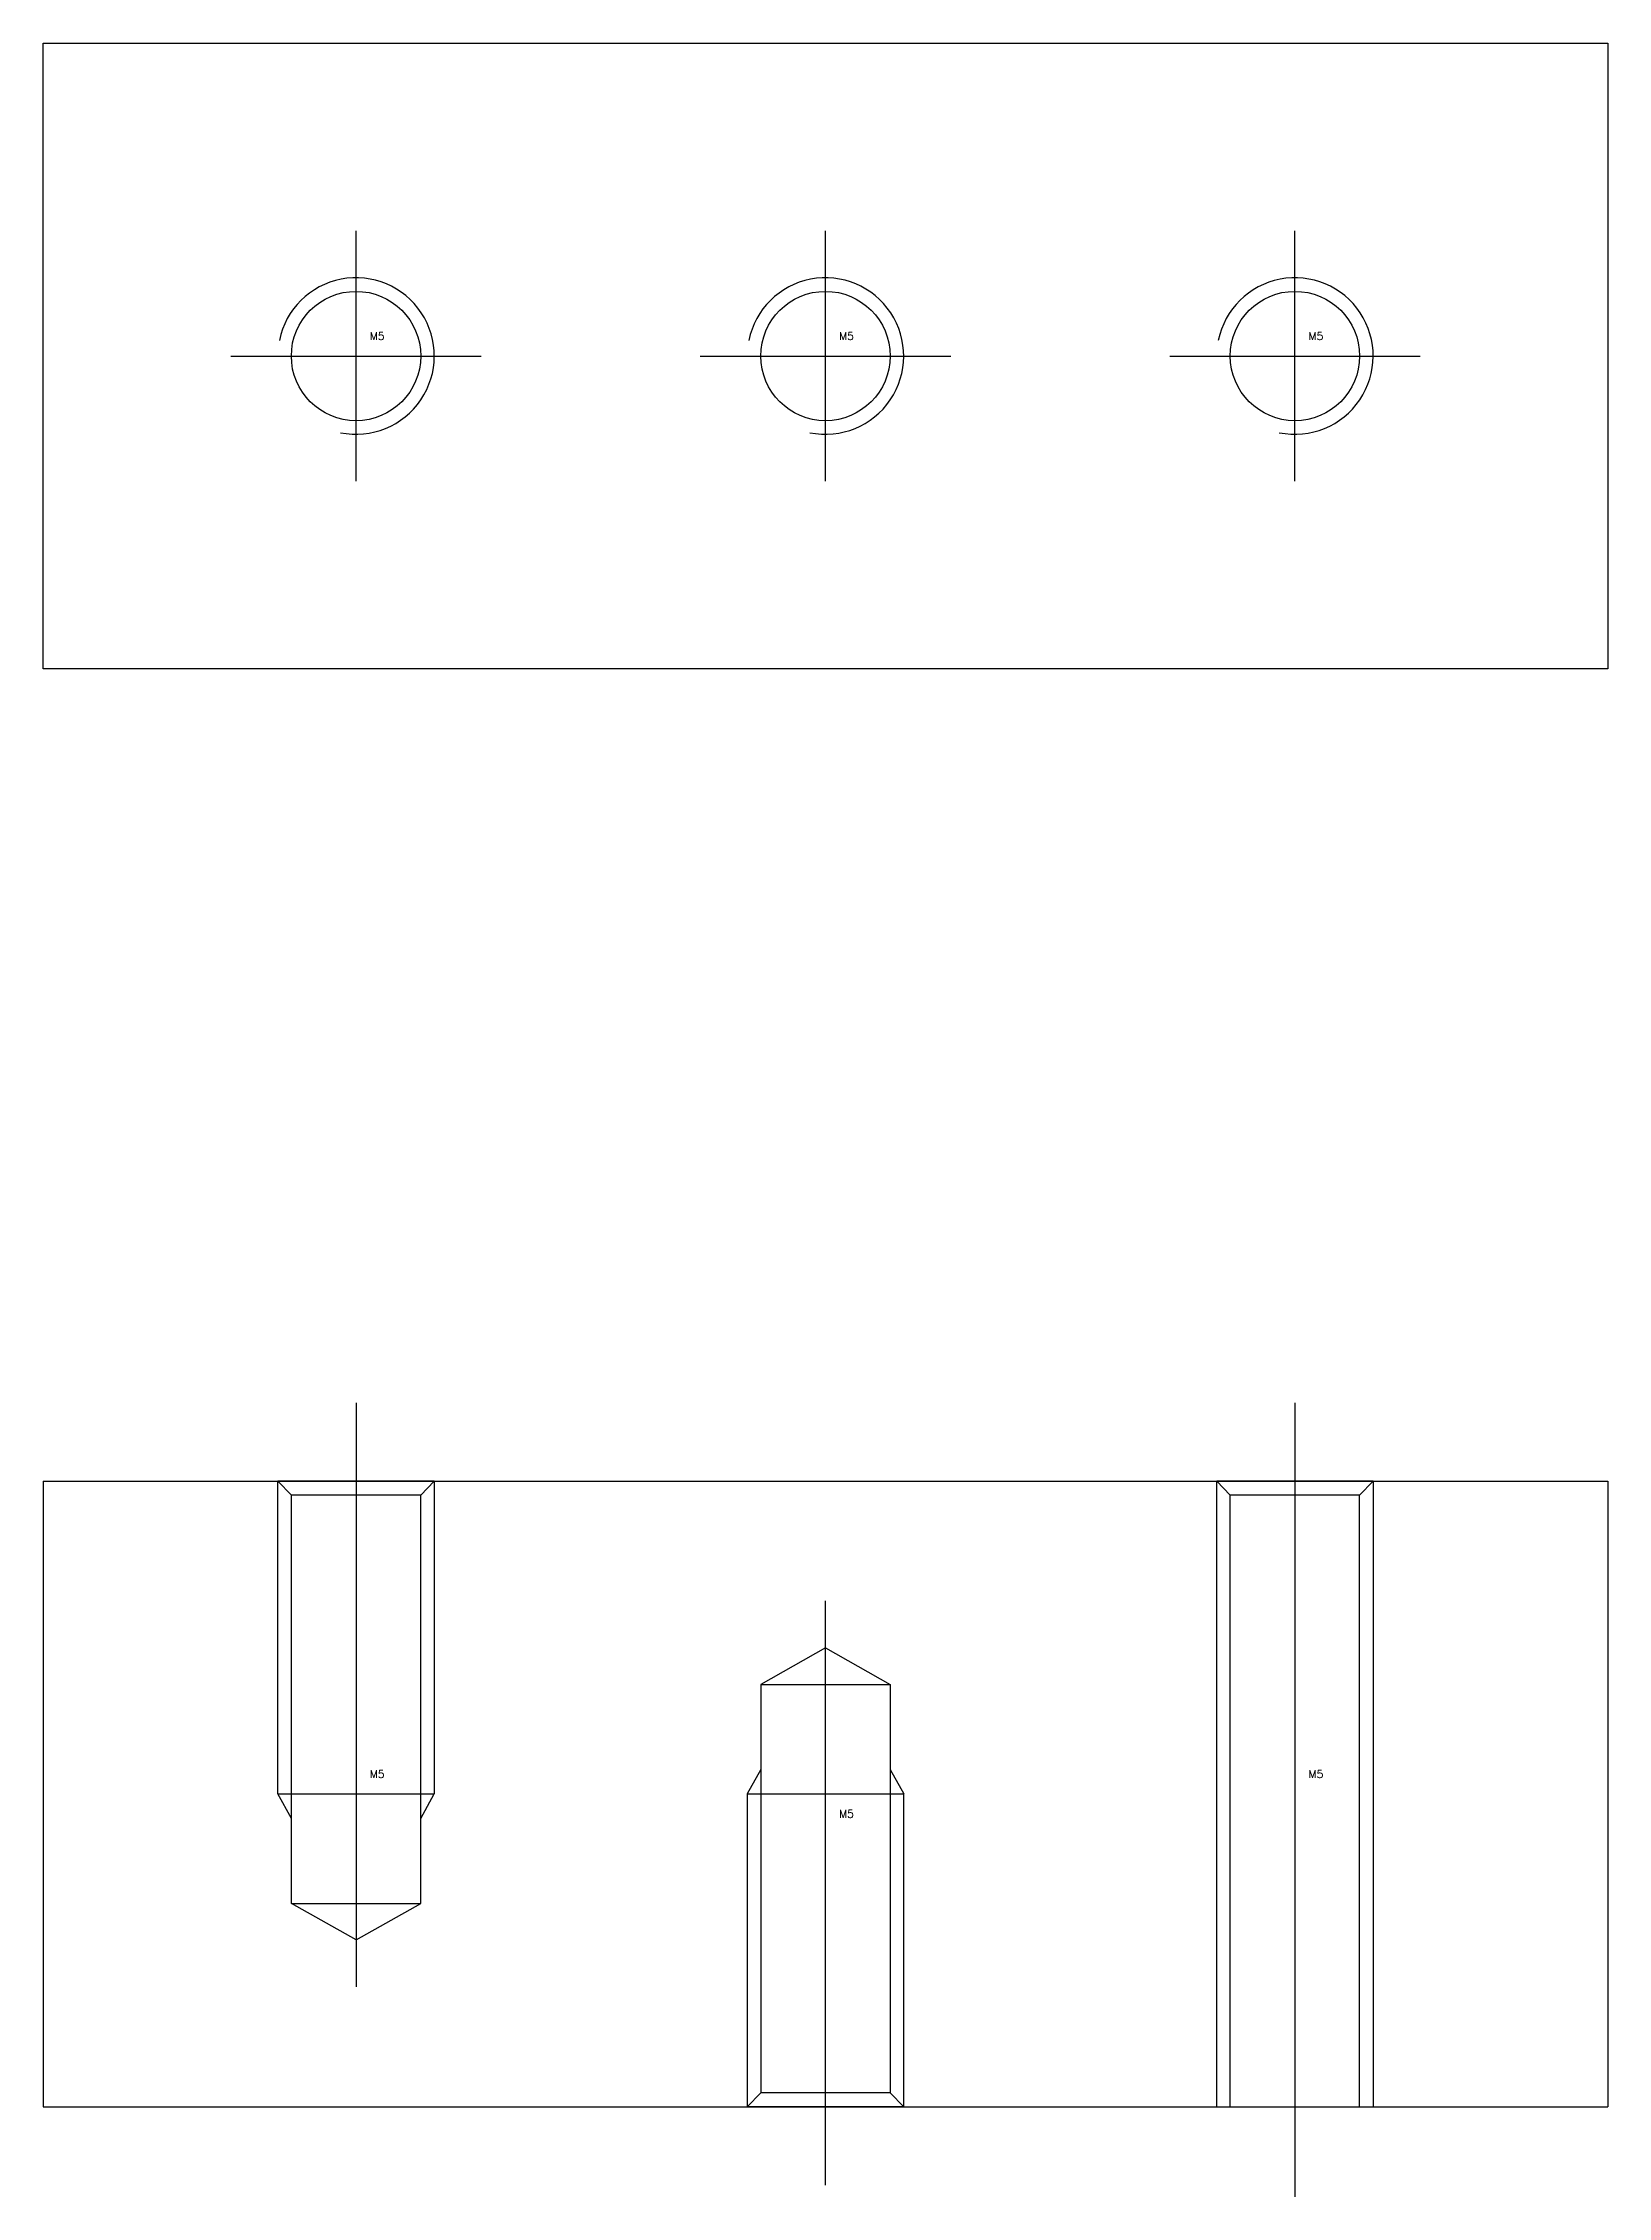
# Model space of a CAD drawing. Header units: millimetres. Extents: x 5559 to 5876, y 5929 to 6003.
# Drawn here: x 5558.5 to 5608.5, y 5934.7 to 6003.5 of the extents above; entities that cross this region are included whole.
import ezdxf

# ---------------------------------------------------------------- set-up
doc = ezdxf.new("R2010")
doc.units = ezdxf.units.MM
doc.linetypes.add('CENTER', pattern=[50.8, 31.75, -6.35, 6.35, -6.35])
doc.linetypes.add('HIDDEN', pattern=[9.525, 6.35, -3.175])
doc.layers.add('1', color=220, linetype='CENTER')
doc.layers.add('3', color=223, linetype='HIDDEN')
doc.styles.get("Standard").update_dxf_attribs({"font": 'romans.shx', "bigfont": 'whgtxt.shx'})

msp = doc.modelspace()

# ---------------------------------------------------------------- linework, layer by layer
for p, q in [((5558.54, 6003.481), (5608.54, 6003.481)), ((5558.54, 5983.481), (5558.54, 6003.481)), ((5608.54, 6003.481), (5608.54, 5983.481)), ((5608.54, 5983.481), (5558.54, 5983.481)), ((5558.54, 5957.532), (5558.54, 5937.532)), ((5558.54, 5957.532), (5608.54, 5957.532)), ((5566.473, 5957.081), (5566.04, 5957.532)), ((5571.04, 5957.532), (5566.04, 5957.532)), ((5566.04, 5957.532), (5571.04, 5957.532)), ((5570.607, 5957.081), (5566.473, 5957.081)), ((5566.473, 5944.032), (5566.473, 5957.081)), ((5571.04, 5957.532), (5570.607, 5957.081)), ((5570.607, 5944.032), (5570.607, 5957.081)), ((5596.473, 5957.081), (5596.04, 5957.532)), ((5601.04, 5957.532), (5596.04, 5957.532)), ((5596.04, 5957.532), (5601.04, 5957.532)), ((5600.607, 5957.081), (5596.473, 5957.081)), ((5596.473, 5937.532), (5596.473, 5957.081)), ((5601.04, 5957.532), (5600.607, 5957.081)), ((5600.607, 5937.532), (5600.607, 5957.081)), ((5608.54, 5957.532), (5608.54, 5937.532)), ((5583.54, 5952.199), (5581.473, 5951.032)), ((5583.54, 5952.199), (5585.607, 5951.032)), ((5581.473, 5951.032), (5585.607, 5951.032)), ((5581.473, 5951.032), (5581.473, 5937.983)), ((5585.607, 5951.032), (5585.607, 5937.983)), ((5566.04, 5947.532), (5571.04, 5947.532)), ((5581.04, 5947.532), (5586.04, 5947.532)), ((5568.54, 5942.866), (5566.473, 5944.032)), ((5566.473, 5944.032), (5570.607, 5944.032)), ((5568.54, 5942.866), (5570.607, 5944.032)), ((5581.473, 5937.983), (5581.04, 5937.532)), ((5585.607, 5937.983), (5581.473, 5937.983)), ((5586.04, 5937.532), (5585.607, 5937.983)), ((5558.54, 5937.532), (5608.54, 5937.532)), ((5586.04, 5937.532), (5581.04, 5937.532)), ((5581.04, 5937.532), (5586.04, 5937.532))]:
    msp.add_line(p, q)
for centre in [(5568.54, 5993.481), (5583.54, 5993.481), (5598.54, 5993.481)]:
    msp.add_circle(centre, 2.067)
at = {"layer": '1', "ltscale": 3}
for p, q in [((5568.54, 5989.481), (5568.54, 5997.481)), ((5583.54, 5989.481), (5583.54, 5997.481)), ((5598.54, 5989.481), (5598.54, 5997.481)), ((5564.54, 5993.481), (5572.54, 5993.481)), ((5579.54, 5993.481), (5587.54, 5993.481)), ((5594.54, 5993.481), (5602.54, 5993.481))]:
    msp.add_line(p, q, dxfattribs=at)
at = {"layer": '1', "ltscale": 2}
for p, q in [((5568.54, 5960.032), (5568.54, 5941.366)), ((5598.54, 5960.032), (5598.54, 5934.655)), ((5583.54, 5935.032), (5583.54, 5953.699))]:
    msp.add_line(p, q, dxfattribs=at)
at = {"layer": '1', "linetype": 'ByBlock'}
for p, q in [((5566.04, 5947.532), (5566.04, 5957.532)), ((5571.04, 5957.532), (5571.04, 5947.532)), ((5596.04, 5937.532), (5596.04, 5957.532)), ((5601.04, 5957.532), (5601.04, 5937.532)), ((5581.473, 5948.314), (5581.04, 5947.532)), ((5585.607, 5948.314), (5586.04, 5947.532)), ((5566.473, 5946.751), (5566.04, 5947.532)), ((5570.607, 5946.751), (5571.04, 5947.532)), ((5581.04, 5947.532), (5581.04, 5937.532)), ((5586.04, 5937.532), (5586.04, 5947.532))]:
    msp.add_line(p, q, dxfattribs=at)
for centre in [(5568.54, 5993.481), (5583.54, 5993.481), (5598.54, 5993.481)]:
    msp.add_arc(centre, 2.5, 258.46304, 168.46304, dxfattribs=at)

# ---------------------------------------------------------------- texts
at = {"layer": '3'}
for p in [(5568.976, 5993.993), (5583.976, 5993.993), (5598.976, 5993.993), (5568.976, 5948.044), (5598.976, 5948.044), (5583.976, 5946.771)]:
    msp.add_text('M5', height=0.25, dxfattribs=at).set_placement(p)

doc.saveas('drawing.dxf')
